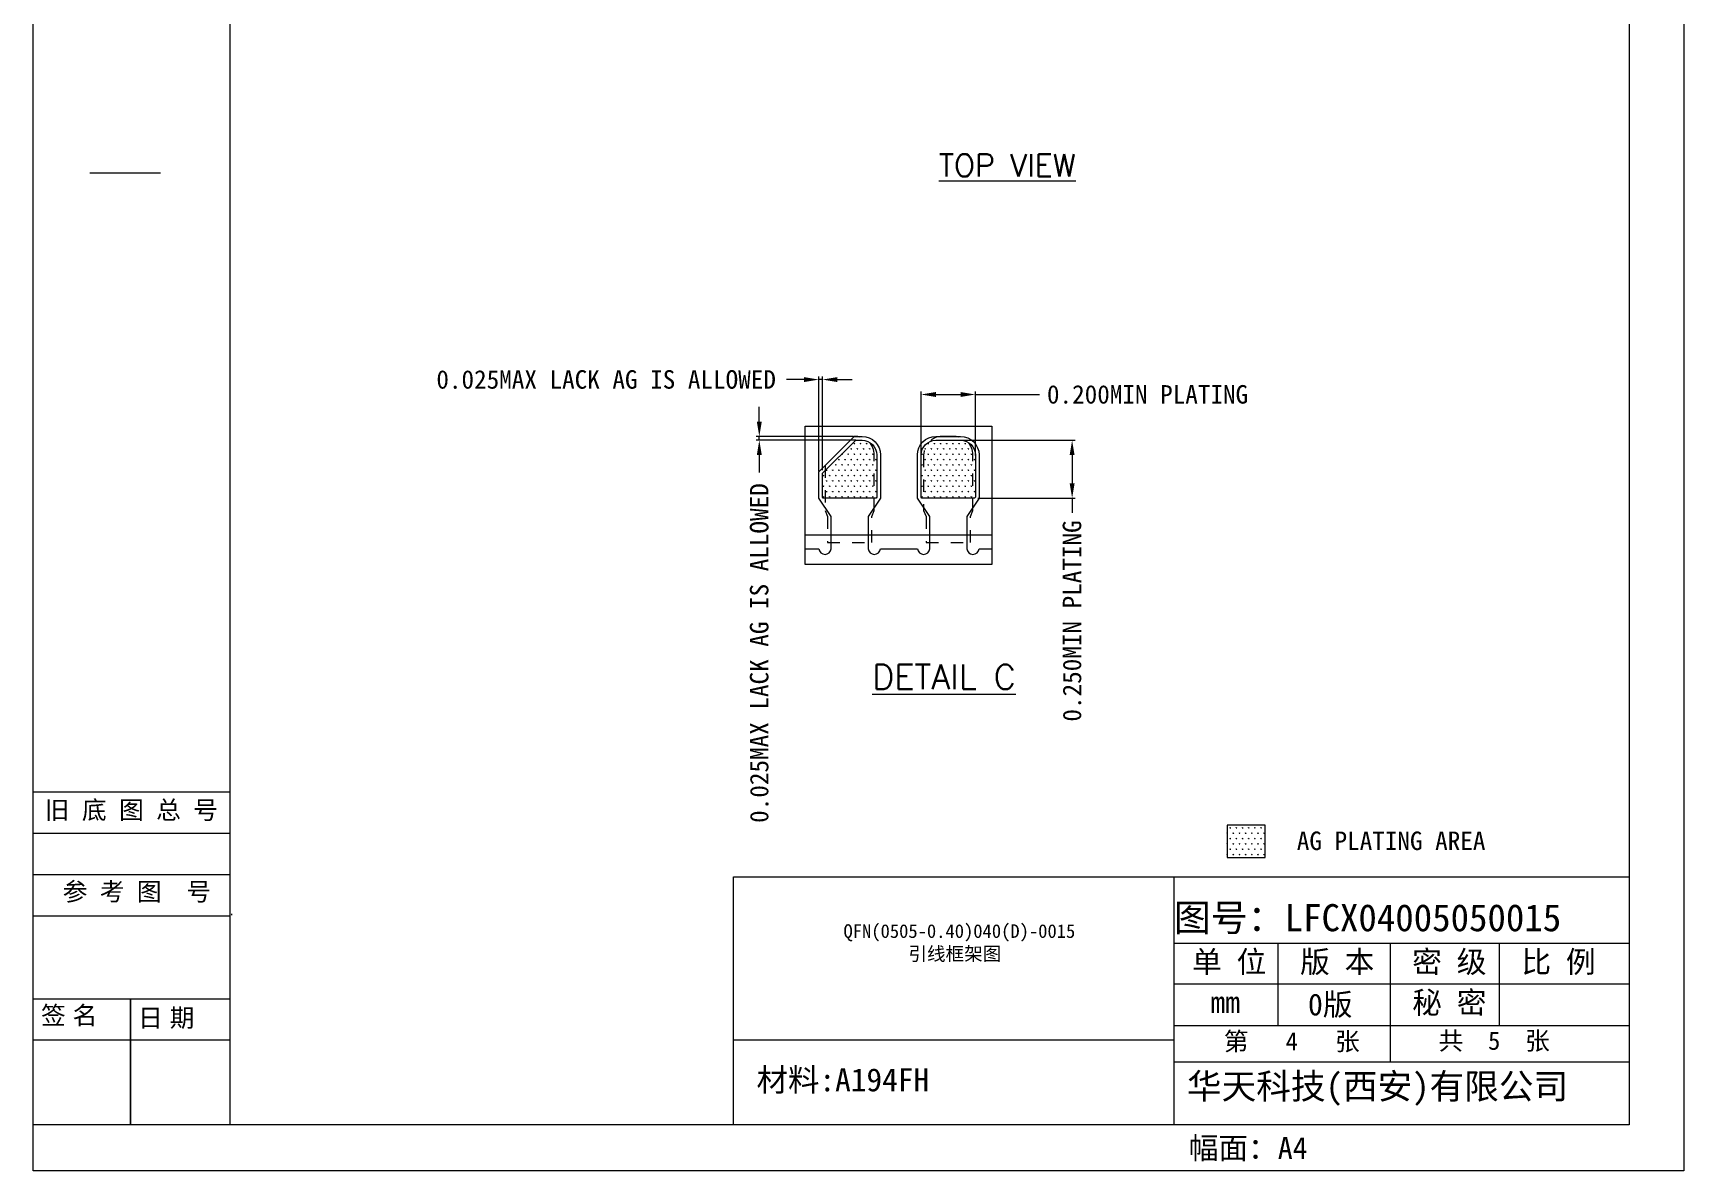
# Model space of a CAD drawing. Extents: x -140 to 3541, y -503 to -95.
# Drawn here: x 3398.76 to 3412.16, y -270.21 to -260.97 of the extents above; entities that cross this region are included whole.
import ezdxf
from ezdxf.enums import TextEntityAlignment as Align

# ---------------------------------------------------------------- set-up
doc = ezdxf.new("R2010")
doc.units = 0
doc.header["$LTSCALE"] = 5
doc.header["$MEASUREMENT"] = 0
doc.header["$PDMODE"] = 3
doc.linetypes.add('HIDDEN', pattern=[0.375, 0.25, -0.125])
doc.layers.get('Defpoints').update_dxf_attribs({"linetype": 'CONTINUOUS'})
for name, color, linetype in [('1', 7, 'CONTINUOUS'), ('1D', 4, 'CONTINUOUS'), ('PKG', 2, 'CONTINUOUS'), ('PLATING', 3, 'CONTINUOUS'), ('标注', 4, 'CONTINUOUS')]:
    doc.layers.add(name, color=color, linetype=linetype)
doc.layers.add('图层1实体', color=7, linetype='CONTINUOUS', lineweight=18)
doc.layers.add('标注线', color=3, linetype='CONTINUOUS', lineweight=18)
doc.styles.add('SIMPLEX', font='SIMPLEX')
doc.styles.get("Standard").update_dxf_attribs({"font": 'romans.shx', "bigfont": 'bigfont.shx'})
doc.styles.add('宋体', font='')
doc.styles.get('宋体').set_extended_font_data('SimSun')
doc.dimstyles.new('Standard$0', dxfattribs={"dimtxt": 0.08, "dimasz": 0.08, "dimexe": 0.0266, "dimexo": 0.0266, "dimgap": 0.0266, "dimtad": 0, "dimdec": 3, "dimzin": 1, "dimdsep": 46, "dimtxsty": 'Standard', "dimcen": 0, "dimclrd": 256, "dimclre": 256, "dimclrt": 256, "dimadec": 0, "dimazin": 1, "dimtm": 1.25, "dimtfac": 1, "dimtdec": 3, "dimtmove": 0, "dimatfit": 0, "dimfxl": 1, "dimtolj": 1, "dimtzin": 0, "dimlwd": -1, "dimlwe": -1, "dimarcsym": 0})
pattern_1 = [(0, (2817.301227, -257.938947), (0.025, 0.04330127), [0.00625, -0.04375]), (90, (2817.304352, -257.938947), (-0.025, 0.0433012702), [0.003125, -0.0834775403]), (90, (2817.305133, -257.938947), (-0.025, 0.0433012702), [0.0025, -0.0841025403]), (90, (2817.30357, -257.938947), (-0.025, 0.0433012702), [0.0025, -0.0841025403]), (60, (2817.305915, -257.938947), (-0.025, 0.0433012702), [0.002, -0.048]), (120, (2817.30279, -257.938947), (-0.05, 2e-11), [0.002, -0.048])]

# ---------------------------------------------------------------- blocks, each defined once
blk = doc.blocks.new('*D137')
at = {"layer": 'Defpoints', "color": 0}
for p in [(3406.191, -264.278), (3406.405, -264.748), (3407.196, -264.748)]:
    blk.add_point(p, dxfattribs=at)
at = {"layer": '标注', "color": 0, "lineweight": 0}
for p, q in [((3406.216, -264.278), (3407.221, -264.278)), ((3407.196, -264.398), (3407.196, -264.628)), ((3406.43, -264.748), (3407.221, -264.748)), ((3407.196, -264.748), (3407.196, -264.868))]:
    blk.add_line(p, q, dxfattribs=at)
at = {"layer": '标注', "color": 0}
for points in [[(3407.216, -264.398), (3407.176, -264.398), (3407.196, -264.278)], [(3407.176, -264.628), (3407.216, -264.628), (3407.196, -264.748)]]:
    blk.add_solid(points, dxfattribs=at)
at = {"layer": '标注', "color": 0, "lineweight": 0, "insert": (3407.196, -265.744), "char_height": 0.15, "attachment_point": 5, "rotation": 90, "style": '宋体'}
blk.add_mtext('\\A1;0.250MIN PLATING', dxfattribs=at)
blk = doc.blocks.new('*D138')
at = {"layer": 'Defpoints', "color": 0}
for p in [(3406.411, -263.907), (3405.971, -264.416), (3406.411, -264.428)]:
    blk.add_point(p, dxfattribs=at)
at = {"layer": '标注', "color": 0, "lineweight": 0}
for p, q in [((3405.971, -264.391), (3405.971, -263.882)), ((3406.411, -264.403), (3406.411, -263.882)), ((3406.091, -263.907), (3406.291, -263.907)), ((3406.411, -263.907), (3406.932, -263.907))]:
    blk.add_line(p, q, dxfattribs=at)
at = {"layer": '标注', "color": 0}
for points in [[(3406.091, -263.887), (3406.091, -263.927), (3405.971, -263.907)], [(3406.291, -263.927), (3406.291, -263.887), (3406.411, -263.907)]]:
    blk.add_solid(points, dxfattribs=at)
at = {"layer": '标注', "color": 0, "lineweight": 0, "insert": (3407.808, -263.907), "char_height": 0.15, "attachment_point": 5, "style": '宋体'}
blk.add_mtext('\\A1;0.200MIN PLATING', dxfattribs=at)
blk = doc.blocks.new('*D139')
at = {"layer": 'Defpoints', "color": 0}
for p in [(3404.658, -264.248), (3405.446, -264.248), (3405.466, -264.278)]:
    blk.add_point(p, dxfattribs=at)
at = {"layer": '标注', "color": 0, "lineweight": 0}
for p, q in [((3404.658, -264.128), (3404.658, -264.008)), ((3405.421, -264.248), (3404.633, -264.248)), ((3405.441, -264.278), (3404.633, -264.278)), ((3404.658, -264.278), (3404.658, -264.248)), ((3404.658, -264.398), (3404.658, -264.54))]:
    blk.add_line(p, q, dxfattribs=at)
at = {"layer": '标注', "color": 0}
for points in [[(3404.638, -264.128), (3404.678, -264.128), (3404.658, -264.248)], [(3404.678, -264.398), (3404.638, -264.398), (3404.658, -264.278)]]:
    blk.add_solid(points, dxfattribs=at)
at = {"layer": '标注', "color": 0, "lineweight": 0, "insert": (3404.658, -266.004), "char_height": 0.15, "attachment_point": 5, "rotation": 90, "style": '宋体'}
blk.add_mtext('\\A1;0.025MAX LACK AG IS ALLOWED', dxfattribs=at)
blk = doc.blocks.new('*D140')
at = {"layer": 'Defpoints', "color": 0}
for p in [(3405.141, -263.786), (3405.141, -264.553), (3405.171, -264.546)]:
    blk.add_point(p, dxfattribs=at)
at = {"layer": '标注', "color": 0, "lineweight": 0}
for p, q in [((3405.021, -263.786), (3404.879, -263.786)), ((3405.141, -264.528), (3405.141, -263.761)), ((3405.171, -263.786), (3405.141, -263.786)), ((3405.171, -264.521), (3405.171, -263.761)), ((3405.291, -263.786), (3405.411, -263.786))]:
    blk.add_line(p, q, dxfattribs=at)
at = {"layer": '标注', "color": 0}
for points in [[(3405.021, -263.806), (3405.021, -263.766), (3405.141, -263.786)], [(3405.291, -263.766), (3405.291, -263.806), (3405.171, -263.786)]]:
    blk.add_solid(points, dxfattribs=at)
at = {"layer": '标注', "color": 0, "lineweight": 0, "insert": (3403.415, -263.786), "char_height": 0.15, "attachment_point": 5, "style": '宋体'}
blk.add_mtext('\\A1;0.025MAX LACK AG IS ALLOWED', dxfattribs=at)

msp = doc.modelspace()

# ---------------------------------------------------------------- hatches: boundary and pattern name
at = {"layer": 'PLATING', "lineweight": 0}
h = msp.add_hatch(dxfattribs=at)
h.set_pattern_fill('SWAMP', color=3, scale=0.05)
h.set_pattern_definition(pattern_1)
h.paths.add_polyline_path([(3405.61116, -264.39757, 0.41421356), (3405.49116, -264.27757), (3405.43998, -264.27757), (3405.17116, -264.54639), (3405.17116, -264.73849), (3405.17721, -264.74757), (3405.6051, -264.74757), (3405.61116, -264.73849)])
h.paths.add_polyline_path([(3406.41116, -264.39757, 0.41421356), (3406.29116, -264.27757), (3406.09116, -264.27757, 0.41421356), (3405.97116, -264.39757), (3405.97116, -264.73849), (3405.97721, -264.74757), (3406.4051, -264.74757), (3406.41116, -264.73849)])
h = msp.add_hatch(dxfattribs=at)
h.set_pattern_fill('SWAMP', color=3, scale=0.05)
h.set_pattern_definition(pattern_1)
h.paths.add_polyline_path([(3408.453, -267.39907), (3408.453, -267.6633), (3408.76149, -267.6633), (3408.76149, -267.39907)])

# ---------------------------------------------------------------- linework, layer by layer
at = {"layer": '1', "color": 7, "lineweight": 0}
for p, q in [((3408.453, -267.39907), (3408.453, -267.6633)), ((3408.76149, -267.39907), (3408.453, -267.39907)), ((3408.76149, -267.6633), (3408.76149, -267.39907)), ((3408.453, -267.6633), (3408.76149, -267.6633))]:
    msp.add_line(p, q, dxfattribs=at)
at = {"layer": '1', "lineweight": 0}
msp.add_lwpolyline([(3405.0304, -265.15757), (3405.14145, -265.15757, 0.92662528), (3405.24116, -265.15757), (3405.24116, -264.89757), (3405.14116, -264.74757), (3405.14116, -264.53397), (3405.42755, -264.24757), (3405.49116, -264.24757, -0.41421356), (3405.64116, -264.39757), (3405.64116, -264.74757), (3405.54116, -264.89757), (3405.54116, -265.15757, 0.92662528), (3405.64087, -265.15757), (3405.94145, -265.15757, 0.92662528), (3406.04116, -265.15757), (3406.04116, -264.89757), (3405.94116, -264.74757), (3405.94116, -264.39757, -0.41421356), (3406.09116, -264.24757), (3406.29116, -264.24757, -0.41421356), (3406.44116, -264.39757), (3406.44116, -264.74757), (3406.34116, -264.89757), (3406.34116, -265.15757, 0.92662528), (3406.44087, -265.15757), (3406.54442, -265.15757)], format="xyb", dxfattribs=at)
at = {"layer": '1D', "linetype": 'HIDDEN', "lineweight": 0, "ltscale": 0.05}
for points in [[(3405.21116, -265.10757), (3405.57116, -265.10757), (3405.57116, -264.89757), (3405.59116, -264.84757), (3405.59116, -264.39757, 0.41421356), (3405.44116, -264.24757), (3405.42755, -264.24757), (3405.19116, -264.48397), (3405.19116, -264.84757), (3405.21116, -264.89757)], [(3406.01116, -265.10757), (3406.37116, -265.10757), (3406.37116, -264.89757), (3406.39116, -264.84757), (3406.39116, -264.39757, 0.41421356), (3406.24116, -264.24757), (3406.14116, -264.24757, 0.41421356), (3405.99116, -264.39757), (3405.99116, -264.84757), (3406.01116, -264.89757)]]:
    msp.add_lwpolyline(points, format="xyb", close=True, dxfattribs=at)
at = {"layer": 'PKG', "linetype": 'Continuous', "lineweight": 0}
msp.add_lwpolyline([(3406.54442, -265.04757), (3405.0304, -265.04757)], dxfattribs=at)
at = {"layer": 'PLATING', "linetype": 'Continuous', "lineweight": 0}
for points in [[(3405.17721, -264.74757), (3405.17116, -264.73849), (3405.17116, -264.54639), (3405.43998, -264.27757), (3405.49116, -264.27757, -0.41421356), (3405.61116, -264.39757), (3405.61116, -264.73849), (3405.6051, -264.74757)], [(3405.97721, -264.74757), (3405.97116, -264.73849), (3405.97116, -264.39757, -0.41421356), (3406.09116, -264.27757), (3406.29116, -264.27757, -0.41421356), (3406.41116, -264.39757), (3406.41116, -264.73849), (3406.4051, -264.74757)]]:
    msp.add_lwpolyline(points, format="xyb", dxfattribs=at)
for points in [[(3405.6051, -264.74757), (3405.17721, -264.74757)], [(3406.4051, -264.74757), (3405.97721, -264.74757)]]:
    msp.add_lwpolyline(points, dxfattribs=at)
at = {"layer": '图层1实体', "lineweight": 0}
for p, q in [((3399.22492, -262.11029, 0.00737), (3399.79983, -262.11029, 0.00737)), ((3400.36585, -267.1326, 0.00737), (3398.76499, -267.1326, 0.00737)), ((3400.36585, -267.46783, 0.00737), (3398.76499, -267.46783, 0.00737)), ((3400.36585, -267.80306, 0.00737), (3398.76499, -267.80306, 0.00737)), ((3404.44859, -269.83032, 0.00737), (3404.44859, -267.81996, 0.00737)), ((3404.44859, -267.81996, 0.00737), (3411.71451, -267.81996, 0.00737)), ((3408.02075, -267.81996, 0.00737), (3408.02075, -269.83032, 0.00737)), ((3400.36585, -268.13829, 0.00737), (3398.76499, -268.13829, 0.00737)), ((3400.37414, -268.12073, 0.00737), (3400.37414, -268.13068, 0.00737)), ((3408.02075, -268.35795, 0.00737), (3411.71451, -268.35795, 0.00737)), ((3408.86586, -268.36472, 0.00737), (3408.86586, -269.02597, 0.00737)), ((3409.77551, -268.36472, 0.00737), (3409.77551, -269.32013, 0.00737)), ((3410.66154, -268.36472, 0.00737), (3410.66154, -269.02597, 0.00737)), ((3408.02075, -268.68664, 0.00737), (3411.71451, -268.68664, 0.00737)), ((3398.76499, -268.80807, 0.00737), (3400.36585, -268.80875, 0.00737)), ((3399.55673, -268.80807, 0.00737), (3399.55673, -269.82341, 0.00737)), ((3399.55673, -269.82341, 0.00737), (3399.55673, -268.81803, 0.00737)), ((3408.02075, -269.02597, 0.00737), (3411.71451, -269.02597, 0.00737)), ((3400.36585, -269.14463, 0.00737), (3398.76499, -269.14463, 0.00737)), ((3408.02075, -269.14463, 0.00737), (3404.44859, -269.14463, 0.00737)), ((3408.02075, -269.32013, 0.00737), (3411.71451, -269.32013, 0.00737)), ((3400.3648, -269.83139, 0.00737), (3398.76954, -269.83139, 0.00737))]:
    msp.add_line(p, q, dxfattribs=at)
at = {"layer": '图层1实体', "lineweight": 0, "elevation": 0.00737}
for points in [[(3398.76499, -251.60374), (3412.16048, -251.60374), (3412.16048, -270.20518), (3398.76499, -270.20518)], [(3400.36585, -251.98087), (3411.71451, -251.98087), (3411.71451, -269.83032), (3400.36585, -269.83032)]]:
    msp.add_lwpolyline(points, close=True, dxfattribs=at)
at = {"layer": '标注线', "color": 2, "lineweight": 0}
msp.add_lwpolyline([(3406.54442, -264.16356), (3406.54442, -265.28601), (3405.0304, -265.28601), (3405.0304, -264.16356)], close=True, dxfattribs=at)

# ---------------------------------------------------------------- texts
at = {"layer": '图层1实体', "lineweight": 0, "style": '宋体'}
for s, height, p in [('图号：LFCX04005050015', 0.2198844, (3408.02075, -268.26061, 0.00737)), ('单 位', 0.176777, (3408.16885, -268.59689, 0.00737)), ('版 本', 0.176777, (3409.0456, -268.59689, 0.00737)), ('密 级', 0.176777, (3409.95526, -268.59689, 0.00737)), ('比 例', 0.176777, (3410.84128, -268.59689, 0.00737)), ('mm', 0.176777, (3408.31769, -268.92341, 0.00737)), ('幅面：A4', 0.176777, (3408.14183, -270.10696, 0.00737))]:
    msp.add_text(s, height=height, dxfattribs=at).set_placement(p)
at = {"layer": '图层1实体', "color": 1, "lineweight": 0, "style": '宋体'}
for s, p in [('0版', (3409.10989, -268.9433, 0.00737)), ('秘 密', (3409.95526, -268.92752, 0.00737))]:
    msp.add_text(s, height=0.176777, dxfattribs=at).set_placement(p)
at = {"layer": '图层1实体', "lineweight": 0, "attachment_point": 1, "style": '宋体'}
for s, insert, char_height in [('{\\fSimSun|b0|i0|c134|p2;旧 底 图 总 号}', (3398.86056, -267.20327, 0.00737), 0.1473142), ('{\\fSimSun|b0|i0|c134|p2;参 考 图  号}', (3399.00541, -267.86519, 0.00737), 0.1473142), ('{\\fￋￎￌﾣﾤ|b0|i0|c134|p2; 签 名}', (3398.77518, -268.86958, 0.00737), 0.1473142), ('{\\fￋￎￌﾣﾤ|b0|i0|c134|p2; 日 期}', (3399.56268, -268.88949, 0.00737), 0.1473142), ('{\\fSimSun|b0|i0|c134|p2;第   4   张}', (3408.42676, -269.07994, 0.00737), 0.1473142), ('{\\fSimSun|b0|i0|c134|p2;共  5  张}', (3410.16901, -269.07492, 0.00737), 0.1473142), ('材料:A194FH', (3404.63565, -269.37206, 0.01397), 0.186978), ('{\\fSimSun|b0|i0|c134|p2;华天科技(西安)有限公司}', (3408.12725, -269.41488, 0.00737), 0.2062399)]:
    msp.add_mtext(s, dxfattribs=dict(at, insert=insert, char_height=char_height))
at = {"layer": '图层1实体', "lineweight": 0, "insert": (3405.34091, -268.20407, 0.01397), "char_height": 0.1105829, "width": 3.8031319, "attachment_point": 1, "style": '宋体'}
msp.add_mtext('QFN(0505-0.40)040(D)-0015\\P       引线框架图', dxfattribs=at)
at = {"layer": '标注', "lineweight": 0, "style": '宋体'}
msp.add_text('AG PLATING AREA', height=0.15, dxfattribs=at).set_placement((3410.54969, -267.52685), align=Align.MIDDLE_RIGHT)
at = {"layer": '标注', "lineweight": 0, "insert": (3406.66958, -262.04808, -0.01112), "char_height": 0.18, "attachment_point": 5, "style": 'SIMPLEX'}
msp.add_mtext('{\\LTOP VIEW}', dxfattribs=at)
at = {"layer": '标注', "lineweight": 0, "insert": (3406.73969, -266.2973), "char_height": 0.2, "width": 3.1057798, "attachment_point": 9, "style": 'SIMPLEX'}
msp.add_mtext('{\\LDETAIL C}', dxfattribs=at)

# ---------------------------------------------------------------- dimensions: what is measured, and where the dimension line sits
at = {"layer": '标注', "color": 4, "lineweight": 0}
for base, p1, p2, text, picture, middle in [((3405.14116, -263.78585), (3405.17116, -264.54639), (3405.14116, -264.55253), '0.025MAX LACK AG IS ALLOWED', '*D140', (3403.41491, -263.78585)), ((3406.41116, -263.90669), (3405.97116, -264.41594), (3406.41116, -264.42811), '0.200MIN PLATING', '*D138', (3407.80767, -263.90669))]:
    dim = msp.add_linear_dim(base=base, p1=p1, p2=p2, text=text, dimstyle='Standard$0', override={"dimtxt": 0.15, "dimasz": 0.12, "dimexe": 0.025, "dimexo": 0.025, "dimgap": 0.025, "dimdec": 2, "dimzin": 0, "dimtxsty": '宋体', "dimcen": 0.09, "dimclrd": 0, "dimclre": 0, "dimclrt": 0, "dimazin": 0, "dimtol": 1, "dimtp": 0.025, "dimtm": 0.025, "dimatfit": 3, "dimlwd": 0, "dimlwe": 0}, dxfattribs=at)
    dim.commit()
    dim.dimension.update_dxf_attribs({"geometry": picture, "text_midpoint": middle, "dimtype": 160})
for base, p1, p2, text, picture, middle in [((3404.65841, -264.24764), (3405.46557, -264.27757), (3405.44569, -264.24764), '0.025MAX LACK AG IS ALLOWED', '*D139', (3404.65841, -266.00389)), ((3407.19575, -264.74757), (3406.19116, -264.27757), (3406.4051, -264.74757), '0.250MIN PLATING', '*D137', (3407.19575, -265.74355))]:
    dim = msp.add_linear_dim(base=base, p1=p1, p2=p2, angle=90, text=text, dimstyle='Standard$0', override={"dimtxt": 0.15, "dimasz": 0.12, "dimexe": 0.025, "dimexo": 0.025, "dimgap": 0.025, "dimdec": 2, "dimzin": 0, "dimtxsty": '宋体', "dimcen": 0.09, "dimclrd": 0, "dimclre": 0, "dimclrt": 0, "dimazin": 0, "dimtol": 1, "dimtp": 0.025, "dimtm": 0.025, "dimatfit": 3, "dimlwd": 0, "dimlwe": 0}, dxfattribs=at)
    dim.commit()
    dim.dimension.update_dxf_attribs({"geometry": picture, "text_midpoint": middle, "dimtype": 160})

doc.saveas('drawing.dxf')
